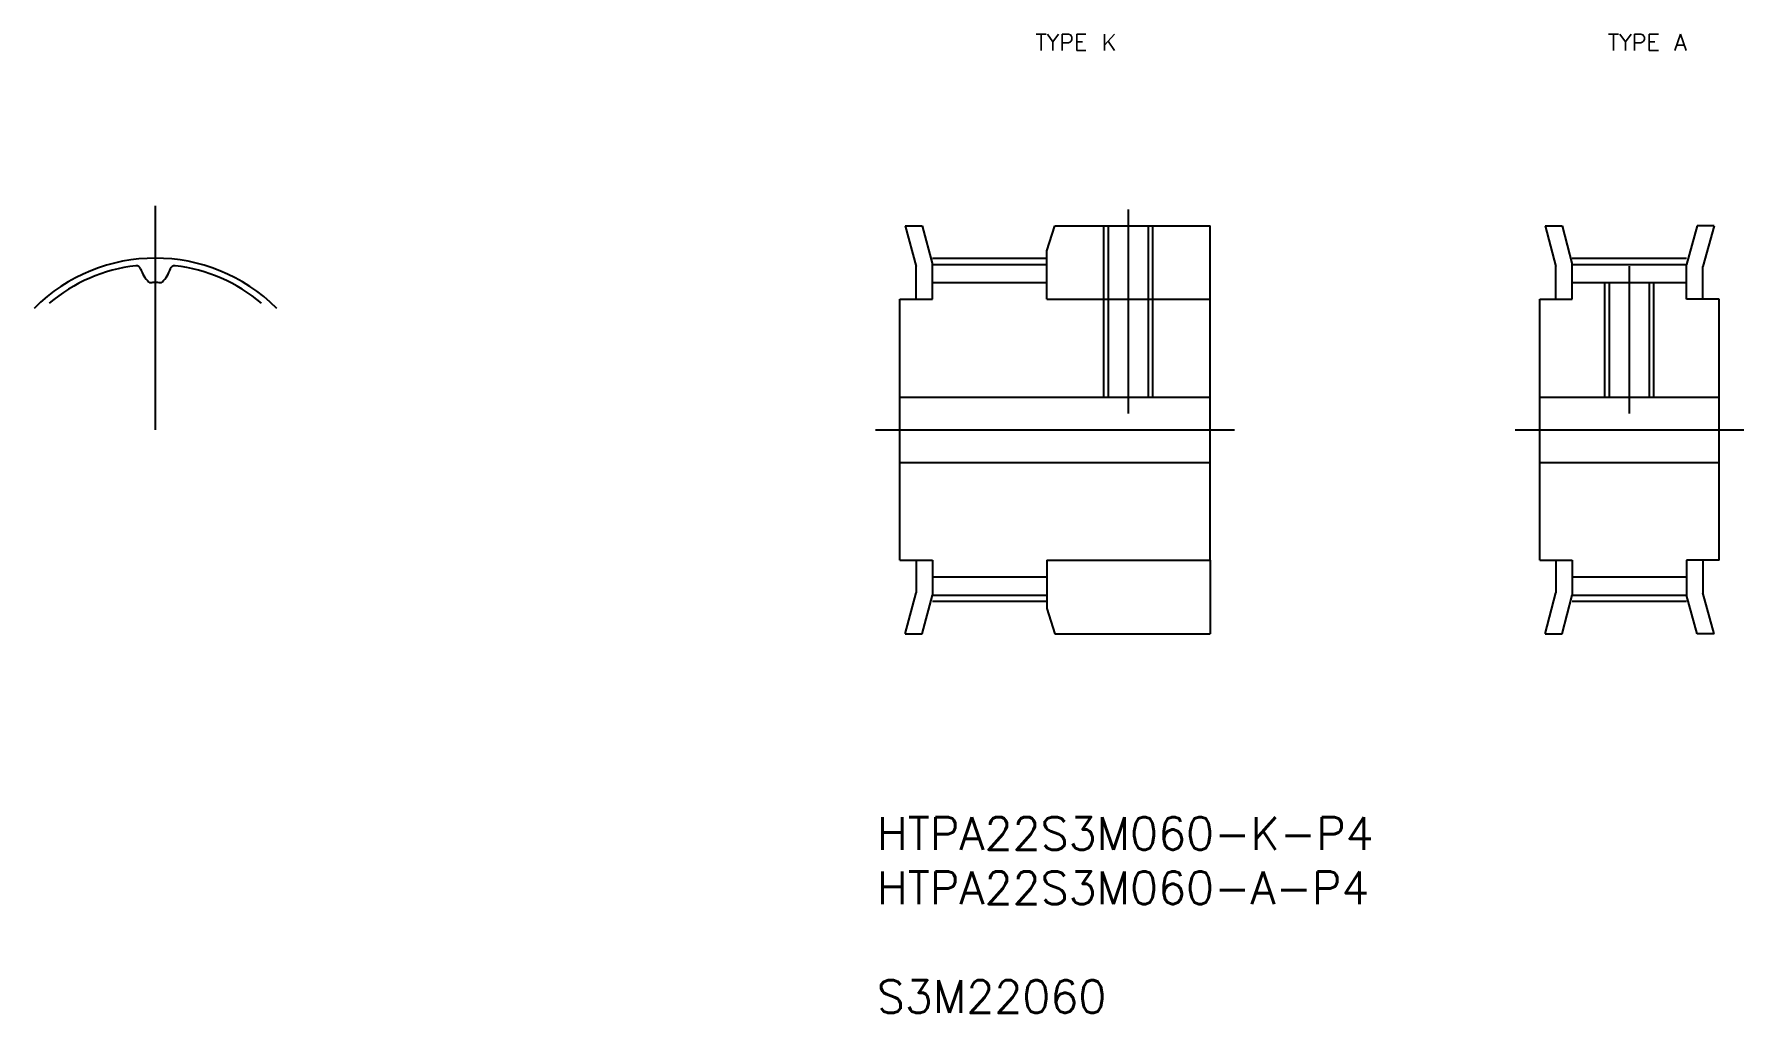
# Model space of a CAD drawing. Extents: x 27 to 132, y 20 to 79.
import ezdxf
from ezdxf.enums import TextEntityAlignment as Align

# ---------------------------------------------------------------- set-up
doc = ezdxf.new("R2010")
doc.units = 0
doc.linetypes.add('CENTER', pattern=[50.8, 31.75, -6.35, 6.35, -6.35])
doc.linetypes.add('DASHED', pattern=[19.05, 12.7, -6.35])
doc.layers.get('0').update_dxf_attribs({"linetype": 'CONTINUOUS'})
doc.layers.add('CENTER', color=1, linetype='CENTER')
doc.styles.add('MISUMI', font='txt.shx')
doc.styles.get("Standard").update_dxf_attribs({"font": 'txt', "bigfont": 'BIGFONT'})

# ---------------------------------------------------------------- blocks, each defined once
blk = doc.blocks.new('*U12')
at = {"color": 7, "linetype": 'CONTINUOUS'}
for s, p in [('HTPA22S3M060-K-P4', (78.76, 29.5)), ('HTPA22S3M060-A-P4', (78.76, 26.17)), ('S3M22060', (78.76, 19.5))]:
    blk.add_text(s, height=2, dxfattribs=at).set_placement(p)

msp = doc.modelspace()

# ---------------------------------------------------------------- linework, layer by layer
at = {"color": 7, "linetype": 'CONTINUOUS'}
for p, q in [((80.5, 67.73), (81.17, 65.22)), ((80.5, 67.73), (81.54, 67.73)), ((81.54, 67.73), (82.17, 65.35)), ((89.17, 66.19), (89.67, 67.73)), ((89.67, 67.73), (99.17, 67.73)), ((99.17, 63.23), (99.17, 67.73)), ((119.69, 67.73), (120.36, 65.22)), ((119.69, 67.73), (120.73, 67.73)), ((120.73, 67.73), (121.36, 65.35)), ((129, 67.73), (128.36, 65.35)), ((130.04, 67.73), (129, 67.73)), ((130.04, 67.73), (129.36, 65.22)), ((89.17, 63.23), (89.17, 66.19)), ((81.17, 63.23), (81.17, 65.22)), ((82.17, 65.35), (89.17, 65.35)), ((82.17, 63.23), (82.17, 65.35)), ((120.36, 63.23), (120.36, 65.22)), ((121.36, 65.35), (128.36, 65.35)), ((121.36, 63.23), (121.36, 65.35)), ((128.36, 63.23), (128.36, 65.35)), ((129.36, 63.23), (129.36, 65.22)), ((82.17, 64.24), (89.17, 64.24)), ((121.36, 64.24), (128.36, 64.24)), ((80.17, 47.23), (80.17, 63.23)), ((80.17, 63.23), (82.17, 63.23)), ((89.17, 63.23), (99.17, 63.23)), ((99.17, 47.23), (99.17, 63.23)), ((119.36, 47.23), (119.36, 63.23)), ((119.36, 63.23), (121.36, 63.23)), ((130.36, 63.23), (128.36, 63.23)), ((130.36, 47.23), (130.36, 63.23)), ((80.17, 57.23), (99.17, 57.23)), ((119.36, 57.23), (130.36, 57.23)), ((99.17, 55.23), (99.17, 55.23)), ((80.17, 53.23), (99.17, 53.23)), ((119.36, 53.23), (130.36, 53.23)), ((99.17, 51.23), (99.17, 51.23)), ((80.17, 47.23), (82.17, 47.23)), ((81.17, 47.23), (81.17, 45.24)), ((82.17, 47.23), (82.17, 45.1)), ((89.17, 47.23), (99.17, 47.23)), ((89.17, 47.23), (89.17, 44.27)), ((99.17, 47.23), (99.17, 42.73)), ((119.36, 47.23), (121.36, 47.23)), ((120.36, 47.23), (120.36, 45.24)), ((121.36, 47.23), (121.36, 45.1)), ((130.36, 47.23), (128.36, 47.23)), ((128.36, 47.23), (128.36, 45.1)), ((129.36, 47.23), (129.36, 45.24)), ((82.17, 46.21), (89.17, 46.21)), ((121.36, 46.21), (128.36, 46.21)), ((80.5, 42.73), (81.17, 45.24)), ((81.54, 42.73), (82.17, 45.1)), ((82.17, 45.1), (89.17, 45.1)), ((119.69, 42.73), (120.36, 45.24)), ((120.73, 42.73), (121.36, 45.1)), ((121.36, 45.1), (128.36, 45.1)), ((129, 42.73), (128.36, 45.1)), ((130.04, 42.73), (129.36, 45.24)), ((89.17, 44.27), (89.67, 42.73)), ((80.5, 42.73), (81.54, 42.73)), ((89.67, 42.73), (99.17, 42.73)), ((119.69, 42.73), (120.73, 42.73)), ((130.04, 42.73), (129, 42.73))]:
    msp.add_line(p, q, dxfattribs=at)
at = {"color": 3, "linetype": 'DASHED'}
for p, q in [((92.67, 57.23), (92.67, 67.73)), ((92.95, 57.23), (92.95, 67.73)), ((95.4, 57.23), (95.4, 67.73)), ((95.67, 57.23), (95.67, 67.73)), ((123.36, 57.23), (123.36, 64.24)), ((123.64, 57.23), (123.64, 64.24)), ((126.09, 57.23), (126.09, 64.24)), ((126.36, 57.23), (126.36, 64.24))]:
    msp.add_line(p, q, dxfattribs=at)
at = {"color": 7, "linetype": 'CONTINUOUS'}
for centre, radius, start, end in [((34.57, 55.23), 10.12, 96.8446, 130), ((33.4, 65), 0.28, 17.7059, 96.8446), ((35.55, 65.69), 1.98, 197.7059, 225.4577), ((33.6, 65.69), 1.98, 314.5423, 342.2941), ((35.75, 65), 0.28, 83.1554, 162.2941), ((34.57, 55.23), 10.12, 50, 83.1554), ((34.27, 64.39), 0.15, 225.4577, 271.908), ((34.57, 55.23), 9.01, 90, 91.908), ((34.57, 55.23), 9.01, 88.092, 90), ((34.88, 64.39), 0.15, 268.092, 314.5423)]:
    msp.add_arc(centre, radius, start, end, dxfattribs=at)
at = {"layer": 'CENTER', "color": 1, "linetype": 'CENTER'}
for p, q in [((34.57, 55.23), (34.57, 68.95)), ((94.17, 56.23), (94.17, 68.73)), ((82.17, 65.73), (89.17, 65.73)), ((121.36, 65.73), (128.36, 65.73)), ((124.86, 56.23), (124.86, 65.24)), ((78.67, 55.23), (100.67, 55.23)), ((117.86, 55.23), (131.86, 55.23)), ((82.17, 44.72), (89.17, 44.72)), ((121.36, 44.72), (128.36, 44.72))]:
    msp.add_line(p, q, dxfattribs=at)
msp.add_arc((34.57, 55.23), 10.51, 45, 135, dxfattribs=at)

# ---------------------------------------------------------------- block references
at = {"color": 7, "linetype": 'CONTINUOUS'}
msp.add_blockref('*U12', (0, 0), dxfattribs=at)

# ---------------------------------------------------------------- texts
at = {"color": 7, "linetype": 'CONTINUOUS', "style": 'MISUMI'}
for s, p in [('TYPE K', (90.96, 78.96)), ('TYPE A', (125.96, 78.96))]:
    msp.add_text(s, height=1, dxfattribs=at).set_placement(p, align=Align.MIDDLE_CENTER)

doc.saveas('drawing.dxf')
